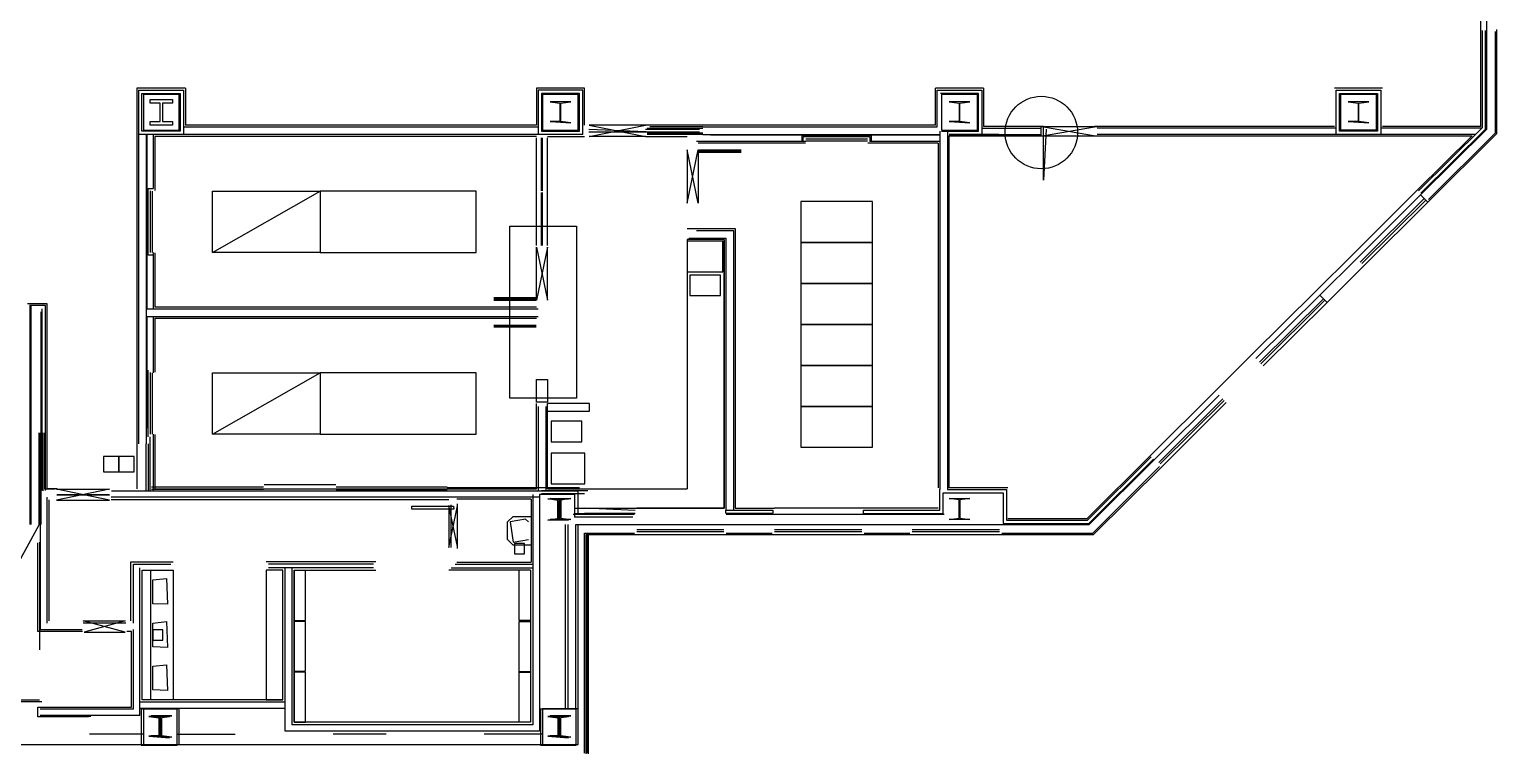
# Model space of a CAD drawing. Header units: millimetres. Extents: x -167342 to 210257, y -148500 to 0.
# Drawn here: x 138776 to 167457, y -115872 to -101879 of the extents above; entities that cross this region are included whole.
import ezdxf

# ---------------------------------------------------------------- set-up
doc = ezdxf.new("R2010")
doc.units = ezdxf.units.MM
doc.layers.add('CONTROL_SIMPLIFIED', color=7, linetype='Continuous')

msp = doc.modelspace()

# ---------------------------------------------------------------- linework, layer by layer
at = {"layer": 'CONTROL_SIMPLIFIED'}
for p, q in [((167256, -55150), (167256, -103836)), ((167147, -103776), (167147, -99020)), ((167172, -101904), (167172, -103800)), ((167237, -103827), (167237, -101904)), ((167257, -101879), (167256, -103836)), ((167427, -101924), (167427, -103906)), ((167457, -101879), (167457, -103919)), ((141826, -103031), (140877, -103031)), ((140877, -103031), (140877, -110853)), ((140911, -103065), (141792, -103065)), ((140911, -103065), (140911, -109976)), ((140976, -103870), (140976, -103130)), ((140976, -103130), (141727, -103130)), ((141707, -103150), (141007, -103150)), ((141727, -103130), (141727, -103870)), ((141792, -103065), (141792, -103935)), ((141826, -103031), (141826, -103751)), ((149626, -103031), (148688, -103031)), ((148688, -103031), (148688, -103751)), ((149507, -103150), (148807, -103150)), ((149626, -103751), (149626, -103031)), ((156488, -103751), (156488, -103031)), ((157426, -103031), (156488, -103031)), ((156522, -103785), (156522, -103065)), ((156522, -103065), (157392, -103065)), ((157327, -103130), (156587, -103130)), ((157307, -103150), (156607, -103150)), ((157327, -103870), (157327, -103130)), ((157392, -103065), (157392, -103935)), ((157426, -103031), (157426, -103776)), ((165226, -103031), (164288, -103031)), ((141792, -103785), (148722, -103785)), ((148688, -103751), (141826, -103751)), ((156488, -103751), (150820, -103751, 0)), ((151940, -103815), (150850, -103815, 0)), ((151940, -103785), (150902, -103785, 0)), ((151940, -103785), (156522, -103785)), ((157392, -103810), (158549, -103810)), ((158599, -103776), (157426, -103776)), ((164288, -103776), (159599, -103776)), ((164322, -103810), (159649, -103810)), ((167162, -103810), (165192, -103810)), ((167147, -103776), (165226, -103776)), ((167172, -103800), (165929, -105035)), ((149592, -103935), (140911, -103935)), ((141727, -103870), (140976, -103870)), ((141061, -103935), (141061, -109976)), ((141071, -103935), (141071, -107336)), ((141071, -103935), (141071, -104986)), ((141196, -103935), (141196, -104985)), ((141196, -103935), (141196, -104985)), ((148688, -103969), (141228, -103969)), ((141228, -103969), (141228, -105027)), ((148688, -106102), (148688, -103999)), ((148790, -105035), (148790, -103999)), ((148805, -105035), (148805, -103999)), ((148906, -103969), (149626, -103969)), ((148906, -106102), (148906, -103999)), ((150820, -103831, 0), (151876, -103831)), ((151876, -103888), (150820, -103888, 0)), ((150820, -103969, 0), (151634, -103969)), ((151940, -103935), (150850, -103935, 0)), ((151940, -103905), (150912, -103905, 0)), ((153956, -104070), (151818, -104070)), ((153947, -104102), (151852, -104102, 0)), ((151940, -103935), (156575, -103935)), ((156575, -103945, 0), (152092, -103945, 0)), ((153956, -104070), (152092, -104070, 0)), ((153956, -103970), (155208, -103970)), ((153956, -104020), (155158, -104020)), ((153957, -104057), (155157, -104057)), ((156542, -104102), (155167, -104102)), ((156576, -104070), (155208, -104070)), ((156575, -103945), (155232, -103945)), ((156576, -104070), (155233, -104070)), ((156542, -104102, 0), (156542, -110835)), ((156576, -103870, 0), (156576, -110869, 0)), ((156607, -103870, 0), (157327, -103870)), ((156726, -103870, 0), (156726, -110869, 0)), ((156751, -103960), (158547, -103960)), ((156751, -103960, 0), (156751, -110835)), ((157728, -103935), (156757, -103935, 0)), ((157728, -103945), (156757, -103945, 0)), ((157728, -103945, 0), (156757, -103945)), ((157392, -103935), (158549, -103935)), ((164322, -103935), (159649, -103935)), ((159651, -103960), (166976, -103960)), ((167036, -103935), (165192, -103935)), ((165893, -105035), (166976, -103960)), ((167237, -103827), (165975, -105082)), ((167427, -103906), (166123, -105202)), ((152687, -104237), (151857, -104237)), ((152687, -104252), (151857, -104252)), ((152687, -104262), (151857, -104262)), ((151857, -104277), (152687, -104277)), ((141096, -106238), (141096, -104985)), ((141146, -106238), (141146, -105035)), ((141183, -106237), (141183, -105037)), ((142358, -106237), (144458, -105037)), ((147508, -105037), (144458, -105037)), ((144458, -105037), (144458, -106237)), ((147508, -106237), (147508, -105037)), ((148790, -106102), (148790, -105065)), ((148805, -106102), (148805, -105065)), ((165893, -105035), (164644, -106277)), ((165971, -105113), (164722, -106355)), ((166041, -105184), (164792, -106426)), ((166112, -105255), (164862, -106497)), ((151634, -105772), (152572, -105772)), ((151818, -105806), (152538, -105806)), ((152538, -105806), (152538, -111269)), ((152572, -105772), (152572, -111235)), ((151668, -105956), (152388, -105956)), ((152355, -105981), (152355, -111235)), ((152388, -105956), (152388, -111269)), ((141196, -106237), (141196, -107336)), ((141228, -106247), (141228, -107302)), ((144458, -106237), (147508, -106237)), ((164644, -106277), (163923, -106993)), ((138787, -107261), (138787, -111550)), ((148683, -107127), (147853, -107127)), ((147853, -107142), (148683, -107142)), ((147853, -107152), (148683, -107152)), ((147853, -107167), (148683, -107167)), ((163923, -106993), (162674, -108234)), ((164001, -107071), (162752, -108312)), ((164071, -107142), (162822, -108383)), ((138807, -107400), (138807, -111550)), ((139007, -111550), (139007, -107400)), ((139007, -111550), (139007, -107400)), ((141061, -107336), (148722, -107336)), ((141061, -107486), (148722, -107486)), ((141071, -107486), (141071, -108534)), ((141196, -107486), (141196, -108586)), ((141228, -107302), (148688, -107302)), ((141228, -107520), (148688, -107520)), ((141228, -107520), (141228, -108576)), ((147853, -107655), (148683, -107655)), ((147853, -107670), (148683, -107670)), ((147853, -107680), (148683, -107680)), ((148683, -107695), (147853, -107695)), ((162674, -108234), (161953, -108950)), ((141096, -109787), (141096, -108534)), ((141146, -109787), (141146, -108584)), ((141183, -109786, 0), (141183, -108586, 0)), ((142358, -109786), (144458, -108586)), ((147508, -108586), (144458, -108586)), ((144458, -108586), (144458, -109786)), ((147508, -109786), (147508, -108586)), ((161953, -108950), (160704, -110191)), ((148688, -110853), (148688, -109188)), ((148906, -110853), (148906, -109188)), ((162031, -109028), (160782, -110269)), ((162102, -109099), (160852, -110340)), ((162172, -109170), (160923, -110411)), ((141131, -109837), (141131, -110887)), ((141196, -109787), (141196, -110887)), ((141228, -109796), (141228, -110853)), ((144458, -109786), (147508, -109786)), ((141050, -109976, 0), (141050, -110886)), ((141100, -109976), (141100, -110886, 0)), ((160704, -110191), (159447, -111440)), ((160704, -110227), (159458, -111465)), ((160750, -110273), (159485, -111530)), ((160782, -110269), (159493, -111550)), ((160869, -110422), (159563, -111720)), ((160923, -110411), (159575, -111750)), ((138993, -113607), (138993, -110896)), ((139311, -110966), (140343, -110966, 0)), ((139311, -110975), (140343, -110975, 0)), ((140379, -110896), (148745, -110896)), ((143354, -110821), (141164, -110821)), ((143354, -110871), (141164, -110871)), ((141228, -110853), (148688, -110853)), ((143364, -110773), (144765, -110773)), ((146940, -110821), (144775, -110821)), ((144775, -110871), (146940, -110871)), ((149530, -110835), (146940, -110835)), ((148620, -110967), (148620, -115463)), ((148745, -110967), (148745, -115588)), ((148787, -110887), (149692, -110887)), ((149627, -110952), (148787, -110952)), ((148906, -110853), (151634, -110853)), ((157903, -110835, 0), (156751, -110835)), ((139118, -111021), (139118, -113482)), ((139166, -113434), (139166, -111069)), ((148745, -111021), (140375, -111021)), ((146977, -111069), (140376, -111069)), ((147019, -112001), (147019, -111169)), ((147024, -112001), (147024, -111169)), ((148582, -111059), (147135, -111059)), ((147145, -112020), (147145, -111150)), ((148582, -111059), (148582, -112287)), ((152572, -111235), (153341, -111235)), ((156542, -111235), (155046, -111235)), ((149257, -115150), (149257, -111550)), ((149307, -115150), (149307, -111550)), ((149407, -111350), (150604, -111350)), ((149457, -111550), (159493, -111550)), ((149457, -115150), (149457, -111550)), ((149507, -115150), (149507, -111550)), ((150615, -111334), (149627, -111334)), ((152399, -111350), (156657, -111350)), ((159447, -111440), (157903, -111440)), ((149627, -116020), (149627, -111720)), ((149627, -111720), (150604, -111720)), ((149657, -111750), (159575, -111750)), ((149657, -116050), (149657, -111750)), ((149677, -116020), (149677, -111720)), ((149707, -116050), (149707, -111750)), ((150649, -111650), (152354, -111650)), ((152399, -111720), (153296, -111720)), ((153341, -111650), (155046, -111650)), ((155091, -111720), (155988, -111720)), ((156033, -111650), (157738, -111650)), ((157783, -111720), (159563, -111720)), ((138940, -113643), (138940, -111907)), ((138982, -114000), (138982, -111897)), ((140761, -112279), (141587, -112279)), ((140761, -113434), (140761, -112279)), ((140809, -113482), (140809, -112325)), ((140809, -112325), (141539, -112325)), ((140933, -115285), (140933, -112400)), ((145548, -112279), (143402, -112279)), ((145500, -112325), (143450, -112325)), ((145500, -112400), (143450, -112400)), ((143779, -115588), (143779, -112400)), ((143904, -112400), (143904, -115463)), ((147022, -112400), (148620, -112400)), ((147097, -112325), (148620, -112325)), ((147135, -112287), (148582, -112287)), ((140981, -114975), (140981, -112445)), ((141146, -112445), (141146, -114975)), ((143731, -114975), (143731, -112445)), ((143952, -115415), (143952, -112445)), ((143952, -112445), (145548, -112445)), ((148572, -112445), (146977, -112445)), ((148572, -112445), (148572, -115415)), ((140661, -113477), (139829, -113477)), ((140661, -113482), (139829, -113482)), ((139813, -113643), (138940, -113643)), ((139811, -113607), (138993, -113607)), ((140809, -115160), (140809, -113606)), ((137988, -114975), (138972, -114975)), ((143731, -114975), (140981, -114975)), ((139020, -115015), (137988, -115015)), ((140809, -115160), (138989, -115160)), ((140933, -115285), (138989, -115285)), ((143779, -115148), (140930, -115148)), ((143779, -115023), (140933, -115023)), ((139933, -115310), (138940, -115310)), ((139975, -115300), (138982, -115300)), ((148620, -115463), (143904, -115463)), ((148572, -115415), (143952, -115415)), ((141007, -115650), (139950, -115650)), ((141657, -115650), (142800, -115650)), ((148745, -115588), (143779, -115588)), ((145749, -115650), (144716, -115650)), ((148807, -115650), (147664, -115650))]:
    msp.add_line(p, q, dxfattribs=at)
for points in [[(141707, -103150), (141007, -103150), (141007, -103850), (141707, -103850)], [(141141, -103749), (141141, -103679), (141335, -103679), (141335, -103321), (141141, -103321), (141141, -103251), (141573, -103251), (141573, -103321), (141380, -103321), (141380, -103679), (141573, -103679), (141573, -103749)], [(149527, -103130), (148787, -103130), (148787, -103870), (149527, -103870)], [(149507, -103150), (148807, -103150), (148807, -103850), (149507, -103850)], [(157307, -103150), (156607, -103150), (156607, -103850), (157307, -103850)], [(164322, -103935), (164322, -103065), (165192, -103065), (165192, -103935)], [(164387, -103870), (164387, -103130), (165127, -103130), (165127, -103870)], [(164407, -103150), (164407, -103850), (165107, -103850), (165107, -103150)], [(148955, -103679), (149360, -103707), (149166, -103679), (149166, -103321), (149360, -103293), (148955, -103293), (149148, -103321), (149148, -103679)], [(156755, -103679), (157160, -103707), (156966, -103679), (156966, -103321), (157160, -103293), (156755, -103293), (156948, -103321), (156948, -103679)], [(164555, -103679), (164960, -103707), (164766, -103679), (164766, -103321), (164960, -103293), (164555, -103293), (164748, -103321), (164748, -103679)], [(164555, -103679), (164960, -103707), (164766, -103679), (164766, -103321), (164960, -103293), (164555, -103293), (164748, -103321), (164748, -103679)], [(144458, -106237), (142358, -106237), (142358, -105037), (144458, -105037)], [(153857, -106044), (155257, -106044), (155257, -105244), (153857, -105244)], [(149472, -105722), (149472, -109085), (148169, -109085), (148169, -105722)], [(151634, -106615), (152334, -106615), (152334, -106015), (151634, -106015)], [(153857, -106844), (155257, -106844), (155257, -106044), (153857, -106044)], [(151684, -107081), (152284, -107081), (152284, -106681), (151684, -106681)], [(153857, -107644), (155257, -107644), (155257, -106844), (153857, -106844)], [(153857, -108444), (155257, -108444), (155257, -107644), (153857, -107644)], [(144458, -109786), (142358, -109786), (142358, -108586), (144458, -108586)], [(153857, -109244), (155257, -109244), (155257, -108444), (153857, -108444)], [(148688, -108720), (148906, -108720), (148906, -109160), (148688, -109160)], [(153857, -110044), (155257, -110044), (155257, -109244), (153857, -109244)], [(149576, -109934), (149576, -109534), (148976, -109534), (148976, -109934)], [(140527, -110225), (140227, -110225), (140227, -110525), (140527, -110525)], [(140827, -110225), (140527, -110225), (140527, -110525), (140827, -110525)], [(148976, -110759), (149636, -110759), (149636, -110159), (148976, -110159)], [(139306, -111079), (140346, -111079), (139306, -110862), (140346, -110862)], [(148913, -111053), (149318, -111053), (149125, -111081), (149125, -111439), (149318, -111467), (148913, -111467), (149107, -111439), (149107, -111081)], [(148955, -111043), (149360, -111043), (149167, -111071), (149167, -111429), (149360, -111457), (148955, -111457), (149149, -111429), (149149, -111071)], [(156755, -111043), (157160, -111043), (156967, -111071), (156967, -111429), (157160, -111457), (156755, -111457), (156949, -111429), (156949, -111071)], [(148582, -111393), (148582, -111953), (148232, -111953), (148122, -111843), (148122, -111503), (148232, -111393)], [(148257, -112123), (148457, -112123), (148457, -111923), (148257, -111923)], [(141587, -112445), (141587, -114975), (140981, -114975), (140981, -112445)], [(141192, -113099), (141192, -112635), (141457, -112605), (141477, -113109)], [(143402, -114975), (143731, -114975), (143731, -112445), (143402, -112445)], [(141192, -113942), (141192, -113478), (141457, -113448), (141477, -113952)], [(144172, -113445), (143952, -113445), (143952, -114415), (144172, -114415)], [(148352, -113445), (148572, -113445), (148572, -114427), (148352, -114427)], [(141187, -113810), (141387, -113810), (141387, -113610), (141187, -113610)], [(141192, -114785), (141192, -114321), (141457, -114291), (141477, -114795)], [(144172, -114435), (143952, -114435), (143952, -115415), (144172, -115415)], [(148352, -114434), (148572, -114434), (148572, -115415), (148352, -115415)], [(140965, -115160), (140965, -115860), (141665, -115860), (141665, -115160)], [(141007, -115150), (141007, -115850), (141707, -115850), (141707, -115150)], [(141155, -115679), (141560, -115707), (141366, -115679), (141366, -115321), (141560, -115293), (141155, -115293), (141348, -115321), (141348, -115679)], [(148765, -115160), (148765, -115860), (149465, -115860), (149465, -115160)], [(148807, -115150), (148807, -115850), (149507, -115850), (149507, -115150)], [(148955, -115679), (149360, -115707), (149166, -115679), (149166, -115321), (149360, -115293), (148955, -115293), (149148, -115321), (149148, -115679)], [(141113, -115689), (141518, -115717), (141324, -115689), (141324, -115331), (141518, -115303), (141113, -115303), (141306, -115331), (141306, -115689)], [(148913, -115689), (149318, -115717), (149124, -115689), (149124, -115331), (149318, -115303), (148913, -115303), (149106, -115331), (149106, -115689)]]:
    msp.add_lwpolyline(points, close=True, dxfattribs=at)
for points in [[(141007, -103150), (141007, -103850), (141707, -103850)], [(149592, -103935), (149592, -103065), (148722, -103065), (148722, -103935)], [(148807, -103150), (148807, -103850), (149507, -103850)], [(156607, -103150), (156607, -103850), (157307, -103850)], [(157307, -103150), (156607, -103150), (156607, -103850), (157307, -103850)], [(165107, -103150), (164407, -103150), (164407, -103850)], [(165107, -103150), (165107, -103850), (164407, -103850)], [(165107, -103850), (165107, -103150), (164407, -103150), (164407, -103850)], [(150820, -103969), (149720, -103969), (150820, -103751), (149720, -103751), (150820, -103969)], [(150850, -103821), (151388, -103815), (150850, -103815)], [(159649, -103786), (158549, -103786), (158549, -103960)], [(158579, -103960), (159599, -103786)], [(158649, -103826), (158599, -104826), (158599, -103776)], [(158599, -103786), (159619, -103960)], [(149711, -103883), (150831, -103883), (149711, -103836)], [(150850, -103899), (151388, -103899), (150850, -103905)], [(153880, -104070), (153880, -103945), (155233, -103945), (155233, -104070)], [(153905, -104070), (153905, -103970), (155208, -103970), (155208, -104070)], [(158549, -103960), (159649, -103960)], [(167256, -103836), (165971, -105113), (166112, -105255), (167457, -103919)], [(151634, -104232), (151634, -105272), (151852, -104232), (151852, -105272), (151634, -104232)], [(141071, -106288), (141071, -104985)], [(141196, -106288), (141096, -106288), (141096, -104985), (141196, -104985)], [(166070, -105213), (164820, -106454)], [(149454, -111235), (152355, -111235), (152355, -105981), (151634, -105981), (151634, -110853)], [(148906, -107172), (148906, -106132), (148688, -107172), (148688, -106132), (148906, -107172)], [(164722, -106355), (164001, -107071), (164142, -107213), (164862, -106497)], [(139318, -110853), (139122, -110853), (139122, -107240), (138737, -107240)], [(164100, -107170), (162850, -108411)], [(164142, -107213), (162893, -108454)], [(139089, -110855), (139089, -107273), (138807, -107273), (138807, -107400)], [(139024, -110886), (139024, -107338)], [(141096, -109837), (141071, -108534)], [(148722, -109245), (148722, -110887)], [(148872, -109245), (148872, -110887)], [(148906, -109340), (149726, -109340), (149726, -109190), (148906, -109190)], [(162130, -109127), (160880, -110369)], [(137880, -113543), (138965, -111560), (138965, -109763)], [(138982, -110896), (138982, -109763)], [(139047, -110896), (139047, -109763)], [(139276, -110862), (139080, -110862), (139080, -109763)], [(139089, -110886), (139089, -109753)], [(133807, -109875), (133807, -115850), (149507, -115850)], [(148745, -110896), (149499, -110896), (149499, -111344)], [(148745, -110961), (149434, -110961), (149434, -111409)], [(155080, -111334), (155080, -111269), (156576, -111269), (156576, -110869)], [(155080, -111334), (156641, -111334), (156641, -110934), (157813, -110934), (157813, -111530), (159485, -111530)], [(156726, -110869), (157878, -110869), (157878, -111465), (159458, -111465)], [(147074, -111252), (146255, -111252), (146255, -111192), (147064, -111192), (147074, -111252)], [(147145, -111985), (146977, -111182), (146977, -112001), (147145, -111185)], [(149636, -111225), (150615, -111269)], [(149726, -111235), (150649, -111235)], [(152354, -111235), (150649, -111235)], [(152388, -111333), (152388, -111269), (153307, -111269), (153307, -111333)], [(155046, -111235), (153341, -111235)], [(137880, -113541), (138965, -111560)], [(148532, -111503), (148477, -111448), (148177, -111503), (148232, -111898), (148532, -111843)], [(150574, -111344), (149434, -111344)], [(150574, -111409), (149434, -111409)], [(152388, -111333), (153307, -111333)], [(150649, -111690), (152354, -111690)], [(153341, -111690), (155046, -111690)], [(156033, -111690), (157738, -111690)], [(143952, -112445), (143952, -113425), (144172, -113425), (144172, -112445)], [(148572, -112445), (148572, -113425), (148352, -113425), (148352, -112445)], [(139826, -113433), (140651, -113434), (139848, -113653), (140648, -113653), (139826, -113433)], [(138940, -115310), (138940, -115122), (140772, -115122), (140772, -113643), (140683, -113643)], [(148352, -114435), (148572, -114435), (148572, -115415), (148352, -115415)]]:
    msp.add_lwpolyline(points, dxfattribs=at)
msp.add_circle((158557, -103895), 708, dxfattribs=at)

doc.saveas('drawing.dxf')
